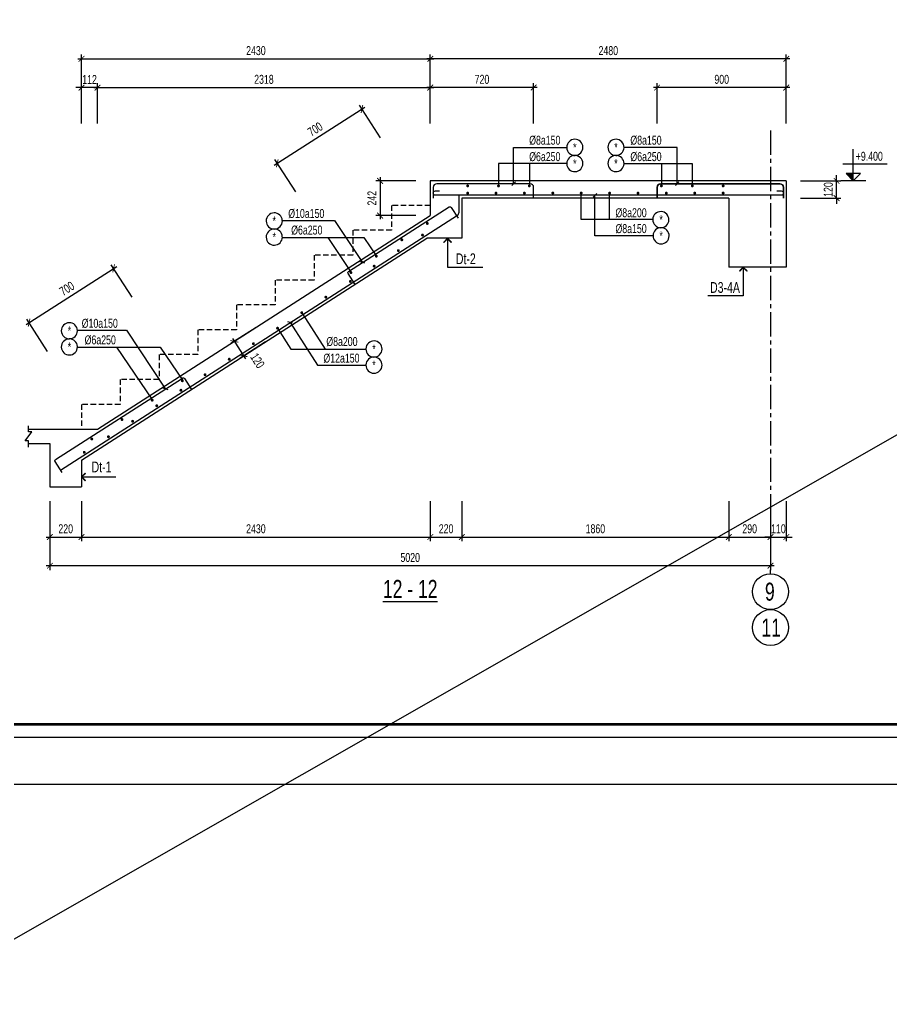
# Model space of a CAD drawing. Header units: millimetres. Extents: x -77370 to 109412, y -14880 to 214694.
# Drawn here: x 17287 to 29435, y 38339 to 51947 of the extents above; entities that cross this region are included whole.
import ezdxf
from ezdxf.enums import TextEntityAlignment as Align

# ---------------------------------------------------------------- set-up
doc = ezdxf.new("R2010")
doc.units = ezdxf.units.MM
doc.header["$LTSCALE"] = 300
doc.header["$MEASUREMENT"] = 0
doc.header["$PDMODE"] = 66
doc.linetypes.add('CENTER2', pattern=[1.125, 0.75, -0.125, 0.125, -0.125])
doc.linetypes.add('HIDDEN', pattern=[0.375, 0.25, -0.125])
doc.layers.get('0').update_dxf_attribs({"linetype": 'CONTINUOUS'})
doc.layers.get('DEFPOINTS').update_dxf_attribs({"linetype": 'CONTINUOUS'})
for name, color, linetype in [('CDC-KHUNGTEN', 7, 'CONTINUOUS'), ('CDC.01.AXIS', 160, 'CENTER2'), ('CDC.02.DIM', 1, 'CONTINUOUS'), ('CDC.03.BORDER', 3, 'CONTINUOUS'), ('CDC.04.HIDDEN', 8, 'HIDDEN'), ('CDC.05.STEEL', 4, 'CONTINUOUS'), ('CDC.06.TEXT', 2, 'CONTINUOUS'), ('CDC.11.NOTE', 8, 'CONTINUOUS'), ('CDC.14.STEELNUM', 2, 'CONTINUOUS'), ('KCS_SNODE', 6, 'CONTINUOUS'), ('TEXTCOL_SHAPE', 6, 'CONTINUOUS')]:
    doc.layers.add(name, color=color, linetype=linetype)
doc.styles.add('KCS_SMTEXT', font='arial.ttf', dxfattribs={"width": 0.7})
doc.styles.add('SMTEXT', font='arial.ttf', dxfattribs={"width": 0.7})
doc.dimstyles.new('KCS_DIM25', dxfattribs={"dimscale": 2, "dimtxt": 62.5, "dimasz": 40, "dimexe": 30, "dimexo": 0, "dimgap": 25, "dimtad": 1, "dimdec": 0, "dimlfac": 0.5, "dimzin": 13, "dimdsep": 46, "dimtxsty": 'KCS_SMTEXT', "dimblk": 'ARCHTICK', "dimcen": 0, "dimdle": 25, "dimclrd": 1, "dimclre": 1, "dimclrt": 2, "dimadec": 0, "dimazin": 0, "dimtfac": 1, "dimtdec": 0, "dimtix": 1, "dimtmove": 2, "dimatfit": 3, "dimfxl": 1, "dimtolj": 1, "dimtzin": 13, "dimarcsym": 0})

# ---------------------------------------------------------------- blocks, each defined once
blk = doc.blocks.new('_ArchTick')
at = {"color": 0, "linetype": 'ByBlock', "const_width": 0.15}
blk.add_lwpolyline([(-0.5, -0.5), (0.5, 0.5)], dxfattribs=at)
blk = doc.blocks.new('*D78')
at = {"layer": 'CDC.02.DIM', "color": 1, "lineweight": -2, "transparency": 16777216}
for p, q in [((28170, 49699), (28730, 49699)), ((28670, 49699), (28670, 49779)), ((28670, 49459), (28670, 49699)), ((28170, 49459), (28730, 49459)), ((28670, 49459), (28670, 49379))]:
    blk.add_line(p, q, dxfattribs=at)
at = {"layer": 'DEFPOINTS', "color": 0, "transparency": 16777216}
for p in [(28170, 49699), (28670, 49699), (28170, 49459)]:
    blk.add_point(p, dxfattribs=at)
at = {"layer": 'CDC.02.DIM', "color": 1, "lineweight": -2, "transparency": 16777216, "xscale": 80, "yscale": 80, "zscale": 80}
for p, rotation in [((28670, 49699), 270), ((28670, 49459), 90)]:
    blk.add_blockref('_ArchTick', p, dxfattribs=dict(at, rotation=rotation))
at = {"layer": 'CDC.02.DIM', "color": 2, "transparency": 16777216, "insert": (28556, 49579), "char_height": 125, "attachment_point": 5, "rotation": 90, "style": 'KCS_SMTEXT'}
blk.add_mtext('\\A1;120', dxfattribs=at)
blk = doc.blocks.new('*D81')
at = {"layer": 'CDC.02.DIM', "color": 1, "lineweight": -2, "transparency": 16777216}
for p, q in [((23010, 45239), (23010, 44679)), ((23450, 45239), (23450, 44679)), ((22960, 44739), (23500, 44739))]:
    blk.add_line(p, q, dxfattribs=at)
at = {"layer": 'DEFPOINTS', "color": 0, "transparency": 16777216}
for p in [(23010, 45239), (23450, 45239), (23450, 44739)]:
    blk.add_point(p, dxfattribs=at)
at = {"layer": 'CDC.02.DIM', "color": 1, "lineweight": -2, "transparency": 16777216, "xscale": 80, "yscale": 80, "zscale": 80, "rotation": 180}
blk.add_blockref('_ArchTick', (23010, 44739), dxfattribs=at)
at = {"layer": 'CDC.02.DIM', "color": 1, "lineweight": -2, "transparency": 16777216, "xscale": 80, "yscale": 80, "zscale": 80}
blk.add_blockref('_ArchTick', (23450, 44739), dxfattribs=at)
at = {"layer": 'CDC.02.DIM', "color": 2, "transparency": 16777216, "insert": (23230, 44853), "char_height": 125, "attachment_point": 5, "style": 'KCS_SMTEXT'}
blk.add_mtext('\\A1;220', dxfattribs=at)
blk = doc.blocks.new('*D82')
at = {"layer": 'CDC.02.DIM', "color": 1, "lineweight": -2, "transparency": 16777216}
for p, q in [((27170, 45239), (27170, 44679)), ((27750, 45239), (27750, 44679)), ((27120, 44739), (27800, 44739))]:
    blk.add_line(p, q, dxfattribs=at)
at = {"layer": 'DEFPOINTS', "color": 0, "transparency": 16777216}
for p in [(27170, 45239), (27750, 45239), (27750, 44739)]:
    blk.add_point(p, dxfattribs=at)
at = {"layer": 'CDC.02.DIM', "color": 1, "lineweight": -2, "transparency": 16777216, "xscale": 80, "yscale": 80, "zscale": 80, "rotation": 180}
blk.add_blockref('_ArchTick', (27170, 44739), dxfattribs=at)
at = {"layer": 'CDC.02.DIM', "color": 1, "lineweight": -2, "transparency": 16777216, "xscale": 80, "yscale": 80, "zscale": 80}
blk.add_blockref('_ArchTick', (27750, 44739), dxfattribs=at)
at = {"layer": 'CDC.02.DIM', "color": 2, "transparency": 16777216, "insert": (27460, 44853), "char_height": 125, "attachment_point": 5, "style": 'KCS_SMTEXT'}
blk.add_mtext('\\A1;290', dxfattribs=at)
blk = doc.blocks.new('*D83')
at = {"layer": 'CDC.02.DIM', "color": 1, "lineweight": -2, "transparency": 16777216}
for p, q in [((17710, 45239), (17710, 44279)), ((27750, 45239), (27750, 44279)), ((27800, 44339), (17660, 44339))]:
    blk.add_line(p, q, dxfattribs=at)
at = {"layer": 'DEFPOINTS', "color": 0, "transparency": 16777216}
for p in [(17710, 45239), (27750, 45239), (17710, 44339)]:
    blk.add_point(p, dxfattribs=at)
at = {"layer": 'CDC.02.DIM', "color": 1, "lineweight": -2, "transparency": 16777216, "xscale": 80, "yscale": 80, "zscale": 80, "rotation": 180}
blk.add_blockref('_ArchTick', (17710, 44339), dxfattribs=at)
at = {"layer": 'CDC.02.DIM', "color": 1, "lineweight": -2, "transparency": 16777216, "xscale": 80, "yscale": 80, "zscale": 80}
blk.add_blockref('_ArchTick', (27750, 44339), dxfattribs=at)
at = {"layer": 'CDC.02.DIM', "color": 2, "transparency": 16777216, "insert": (22730, 44453), "char_height": 125, "attachment_point": 5, "style": 'KCS_SMTEXT'}
blk.add_mtext('\\A1;5020', dxfattribs=at)
blk = doc.blocks.new('*D104')
at = {"layer": 'CDC.02.DIM', "color": 1, "lineweight": -2, "transparency": 16777216}
for p, q in [((20836, 49918), (22099, 50728)), ((22314, 50301), (22024, 50752)), ((21135, 49545), (20846, 49996))]:
    blk.add_line(p, q, dxfattribs=at)
at = {"layer": 'DEFPOINTS', "color": 0, "transparency": 16777216}
for p in [(22057, 50701), (22314, 50301), (21135, 49545)]:
    blk.add_point(p, dxfattribs=at)
at = {"layer": 'CDC.02.DIM', "color": 1, "lineweight": -2, "transparency": 16777216, "xscale": 80, "yscale": 80, "zscale": 80}
for p, rotation in [((22057, 50701), 32.69946113714794), ((20878, 49945), 212.6994611371479)]:
    blk.add_blockref('_ArchTick', p, dxfattribs=dict(at, rotation=rotation))
at = {"layer": 'CDC.02.DIM', "color": 2, "transparency": 16777216, "insert": (21406, 50419), "char_height": 125, "attachment_point": 5, "rotation": 32.6995, "style": 'KCS_SMTEXT'}
blk.add_mtext('\\A1;700', dxfattribs=at)
blk = doc.blocks.new('*D105')
at = {"layer": 'CDC.02.DIM', "color": 1, "lineweight": -2, "transparency": 16777216}
for p, q in [((17378, 47698), (18640, 48508)), ((18855, 48081), (18565, 48531)), ((17677, 47324), (17387, 47775))]:
    blk.add_line(p, q, dxfattribs=at)
at = {"layer": 'DEFPOINTS', "color": 0, "transparency": 16777216}
for p in [(18598, 48481), (18855, 48081), (17677, 47324)]:
    blk.add_point(p, dxfattribs=at)
at = {"layer": 'CDC.02.DIM', "color": 1, "lineweight": -2, "transparency": 16777216, "xscale": 80, "yscale": 80, "zscale": 80}
for p, rotation in [((18598, 48481), 32.69946113714794), ((17420, 47725), 212.6994611371479)]:
    blk.add_blockref('_ArchTick', p, dxfattribs=dict(at, rotation=rotation))
at = {"layer": 'CDC.02.DIM', "color": 2, "transparency": 16777216, "insert": (17947, 48199), "char_height": 125, "attachment_point": 5, "rotation": 32.6995, "style": 'KCS_SMTEXT'}
blk.add_mtext('\\A1;700', dxfattribs=at)
blk = doc.blocks.new('*D106')
at = {"layer": 'CDC.02.DIM', "color": 1, "lineweight": -2, "transparency": 16777216}
for p, q in [((20583, 47658), (20230, 47432)), ((20254, 47506), (20437, 47220)), ((20712, 47456), (20360, 47230))]:
    blk.add_line(p, q, dxfattribs=at)
at = {"layer": 'DEFPOINTS', "color": 0, "transparency": 16777216}
for p in [(20583, 47658), (20712, 47456), (20410, 47262)]:
    blk.add_point(p, dxfattribs=at)
at = {"layer": 'CDC.02.DIM', "color": 1, "lineweight": -2, "transparency": 16777216, "xscale": 80, "yscale": 80, "zscale": 80}
for p, rotation in [((20281, 47464), 122.6994611315349), ((20410, 47262), 302.699461131535)]:
    blk.add_blockref('_ArchTick', p, dxfattribs=dict(at, rotation=rotation))
at = {"layer": 'CDC.02.DIM', "color": 2, "transparency": 16777216, "insert": (20602, 47195), "char_height": 125, "attachment_point": 5, "rotation": 302.6995, "style": 'KCS_SMTEXT'}
blk.add_mtext('\\A1;120', dxfattribs=at)
blk = doc.blocks.new('*D133')
at = {"layer": 'CDC.02.DIM', "color": 1, "lineweight": -2, "transparency": 16777216}
for p, q in [((18150, 50899), (18150, 51459)), ((23010, 50899), (23010, 51459)), ((18100, 51399), (23060, 51399))]:
    blk.add_line(p, q, dxfattribs=at)
at = {"layer": 'DEFPOINTS', "color": 0, "transparency": 16777216}
for p in [(23010, 51399), (18150, 50899), (23010, 50899)]:
    blk.add_point(p, dxfattribs=at)
at = {"layer": 'CDC.02.DIM', "color": 1, "lineweight": -2, "transparency": 16777216, "xscale": 80, "yscale": 80, "zscale": 80, "rotation": 180}
blk.add_blockref('_ArchTick', (18150, 51399), dxfattribs=at)
at = {"layer": 'CDC.02.DIM', "color": 1, "lineweight": -2, "transparency": 16777216, "xscale": 80, "yscale": 80, "zscale": 80}
blk.add_blockref('_ArchTick', (23010, 51399), dxfattribs=at)
at = {"layer": 'CDC.02.DIM', "color": 2, "transparency": 16777216, "insert": (20580, 51513), "char_height": 125, "attachment_point": 5, "style": 'KCS_SMTEXT'}
blk.add_mtext('\\A1;2430', dxfattribs=at)
blk = doc.blocks.new('*D134')
at = {"layer": 'CDC.02.DIM', "color": 1, "lineweight": -2, "transparency": 16777216}
for p, q in [((23010, 50899), (23010, 51459)), ((27970, 50899), (27970, 51459)), ((28020, 51399), (22960, 51399))]:
    blk.add_line(p, q, dxfattribs=at)
at = {"layer": 'DEFPOINTS', "color": 0, "transparency": 16777216}
for p in [(23010, 51399), (23010, 50899), (27970, 50899)]:
    blk.add_point(p, dxfattribs=at)
at = {"layer": 'CDC.02.DIM', "color": 1, "lineweight": -2, "transparency": 16777216, "xscale": 80, "yscale": 80, "zscale": 80, "rotation": 180}
blk.add_blockref('_ArchTick', (23010, 51399), dxfattribs=at)
at = {"layer": 'CDC.02.DIM', "color": 1, "lineweight": -2, "transparency": 16777216, "xscale": 80, "yscale": 80, "zscale": 80}
blk.add_blockref('_ArchTick', (27970, 51399), dxfattribs=at)
at = {"layer": 'CDC.02.DIM', "color": 2, "transparency": 16777216, "insert": (25490, 51513), "char_height": 125, "attachment_point": 5, "style": 'KCS_SMTEXT'}
blk.add_mtext('\\A1;2480', dxfattribs=at)
blk = doc.blocks.new('*D135')
at = {"layer": 'CDC.02.DIM', "color": 1, "lineweight": -2, "transparency": 16777216}
for p, q in [((26170, 50499), (26170, 51059)), ((27970, 50499), (27970, 51059)), ((28020, 50999), (26120, 50999))]:
    blk.add_line(p, q, dxfattribs=at)
at = {"layer": 'DEFPOINTS', "color": 0, "transparency": 16777216}
for p in [(26170, 50999), (26170, 50499), (27970, 50499)]:
    blk.add_point(p, dxfattribs=at)
at = {"layer": 'CDC.02.DIM', "color": 1, "lineweight": -2, "transparency": 16777216, "xscale": 80, "yscale": 80, "zscale": 80, "rotation": 180}
blk.add_blockref('_ArchTick', (26170, 50999), dxfattribs=at)
at = {"layer": 'CDC.02.DIM', "color": 1, "lineweight": -2, "transparency": 16777216, "xscale": 80, "yscale": 80, "zscale": 80}
blk.add_blockref('_ArchTick', (27970, 50999), dxfattribs=at)
at = {"layer": 'CDC.02.DIM', "color": 2, "transparency": 16777216, "insert": (27070, 51113), "char_height": 125, "attachment_point": 5, "style": 'KCS_SMTEXT'}
blk.add_mtext('\\A1;900', dxfattribs=at)
blk = doc.blocks.new('*D136')
at = {"layer": 'CDC.02.DIM', "color": 1, "lineweight": -2, "transparency": 16777216}
for p, q in [((23010, 50499), (23010, 51059)), ((24450, 50499), (24450, 51059)), ((24500, 50999), (22960, 50999))]:
    blk.add_line(p, q, dxfattribs=at)
at = {"layer": 'DEFPOINTS', "color": 0, "transparency": 16777216}
for p in [(23010, 50999), (23010, 50499), (24450, 50499)]:
    blk.add_point(p, dxfattribs=at)
at = {"layer": 'CDC.02.DIM', "color": 1, "lineweight": -2, "transparency": 16777216, "xscale": 80, "yscale": 80, "zscale": 80, "rotation": 180}
blk.add_blockref('_ArchTick', (23010, 50999), dxfattribs=at)
at = {"layer": 'CDC.02.DIM', "color": 1, "lineweight": -2, "transparency": 16777216, "xscale": 80, "yscale": 80, "zscale": 80}
blk.add_blockref('_ArchTick', (24450, 50999), dxfattribs=at)
at = {"layer": 'CDC.02.DIM', "color": 2, "transparency": 16777216, "insert": (23730, 51113), "char_height": 125, "attachment_point": 5, "style": 'KCS_SMTEXT'}
blk.add_mtext('\\A1;720', dxfattribs=at)
blk = doc.blocks.new('*D186')
at = {"layer": 'CDC.02.DIM', "color": 1, "lineweight": -2, "transparency": 16777216}
for p, q in [((27750, 45239), (27750, 44679)), ((27970, 45239), (27970, 44679)), ((27750, 44739), (27670, 44739)), ((27750, 44739), (27970, 44739)), ((27970, 44739), (28050, 44739))]:
    blk.add_line(p, q, dxfattribs=at)
at = {"layer": 'DEFPOINTS', "color": 0, "transparency": 16777216}
for p in [(27750, 45239), (27970, 45239), (27970, 44739)]:
    blk.add_point(p, dxfattribs=at)
at = {"layer": 'CDC.02.DIM', "color": 1, "lineweight": -2, "transparency": 16777216, "xscale": 80, "yscale": 80, "zscale": 80}
blk.add_blockref('_ArchTick', (27750, 44739), dxfattribs=at)
at = {"layer": 'CDC.02.DIM', "color": 1, "lineweight": -2, "transparency": 16777216, "xscale": 80, "yscale": 80, "zscale": 80, "rotation": 180}
blk.add_blockref('_ArchTick', (27970, 44739), dxfattribs=at)
at = {"layer": 'CDC.02.DIM', "color": 2, "transparency": 16777216, "insert": (27860, 44853), "char_height": 125, "attachment_point": 5, "style": 'KCS_SMTEXT'}
blk.add_mtext('\\A1;110', dxfattribs=at)
blk = doc.blocks.new('*D187')
at = {"layer": 'CDC.02.DIM', "color": 1, "lineweight": -2, "transparency": 16777216}
for p, q in [((23450, 45239), (23450, 44679)), ((27170, 45239), (27170, 44679)), ((23400, 44739), (27220, 44739))]:
    blk.add_line(p, q, dxfattribs=at)
at = {"layer": 'DEFPOINTS', "color": 0, "transparency": 16777216}
for p in [(23450, 45239), (27170, 45239), (27170, 44739)]:
    blk.add_point(p, dxfattribs=at)
at = {"layer": 'CDC.02.DIM', "color": 1, "lineweight": -2, "transparency": 16777216, "xscale": 80, "yscale": 80, "zscale": 80, "rotation": 180}
blk.add_blockref('_ArchTick', (23450, 44739), dxfattribs=at)
at = {"layer": 'CDC.02.DIM', "color": 1, "lineweight": -2, "transparency": 16777216, "xscale": 80, "yscale": 80, "zscale": 80}
blk.add_blockref('_ArchTick', (27170, 44739), dxfattribs=at)
at = {"layer": 'CDC.02.DIM', "color": 2, "transparency": 16777216, "insert": (25310, 44853), "char_height": 125, "attachment_point": 5, "style": 'KCS_SMTEXT'}
blk.add_mtext('\\A1;1860', dxfattribs=at)
blk = doc.blocks.new('*D188')
at = {"layer": 'CDC.02.DIM', "color": 1, "lineweight": -2, "transparency": 16777216}
for p, q in [((17710, 45239), (17710, 44679)), ((18150, 45239), (18150, 44679)), ((17660, 44739), (18200, 44739))]:
    blk.add_line(p, q, dxfattribs=at)
at = {"layer": 'DEFPOINTS', "color": 0, "transparency": 16777216}
for p in [(17710, 45239), (18150, 45239), (18150, 44739)]:
    blk.add_point(p, dxfattribs=at)
at = {"layer": 'CDC.02.DIM', "color": 1, "lineweight": -2, "transparency": 16777216, "xscale": 80, "yscale": 80, "zscale": 80, "rotation": 180}
blk.add_blockref('_ArchTick', (17710, 44739), dxfattribs=at)
at = {"layer": 'CDC.02.DIM', "color": 1, "lineweight": -2, "transparency": 16777216, "xscale": 80, "yscale": 80, "zscale": 80}
blk.add_blockref('_ArchTick', (18150, 44739), dxfattribs=at)
at = {"layer": 'CDC.02.DIM', "color": 2, "transparency": 16777216, "insert": (17930, 44853), "char_height": 125, "attachment_point": 5, "style": 'KCS_SMTEXT'}
blk.add_mtext('\\A1;220', dxfattribs=at)
blk = doc.blocks.new('*D189')
at = {"layer": 'CDC.02.DIM', "color": 1, "lineweight": -2, "transparency": 16777216}
for p, q in [((18150, 45239), (18150, 44679)), ((23010, 45239), (23010, 44679)), ((18100, 44739), (23060, 44739))]:
    blk.add_line(p, q, dxfattribs=at)
at = {"layer": 'DEFPOINTS', "color": 0, "transparency": 16777216}
for p in [(18150, 45239), (23010, 45239), (23010, 44739)]:
    blk.add_point(p, dxfattribs=at)
at = {"layer": 'CDC.02.DIM', "color": 1, "lineweight": -2, "transparency": 16777216, "xscale": 80, "yscale": 80, "zscale": 80, "rotation": 180}
blk.add_blockref('_ArchTick', (18150, 44739), dxfattribs=at)
at = {"layer": 'CDC.02.DIM', "color": 1, "lineweight": -2, "transparency": 16777216, "xscale": 80, "yscale": 80, "zscale": 80}
blk.add_blockref('_ArchTick', (23010, 44739), dxfattribs=at)
at = {"layer": 'CDC.02.DIM', "color": 2, "transparency": 16777216, "insert": (20580, 44853), "char_height": 125, "attachment_point": 5, "style": 'KCS_SMTEXT'}
blk.add_mtext('\\A1;2430', dxfattribs=at)
blk = doc.blocks.new('*D1438')
at = {"layer": 'CDC.02.DIM', "color": 1, "lineweight": -2, "transparency": 16777216}
for p, q in [((18373, 50499), (18373, 51059)), ((23010, 50499), (23010, 51059)), ((18323, 50999), (23060, 50999))]:
    blk.add_line(p, q, dxfattribs=at)
at = {"layer": 'DEFPOINTS', "color": 0, "transparency": 16777216}
for p in [(23010, 50999), (18373, 50499), (23010, 50499)]:
    blk.add_point(p, dxfattribs=at)
at = {"layer": 'CDC.02.DIM', "color": 1, "lineweight": -2, "transparency": 16777216, "xscale": 80, "yscale": 80, "zscale": 80, "rotation": 180}
blk.add_blockref('_ArchTick', (18373, 50999), dxfattribs=at)
at = {"layer": 'CDC.02.DIM', "color": 1, "lineweight": -2, "transparency": 16777216, "xscale": 80, "yscale": 80, "zscale": 80}
blk.add_blockref('_ArchTick', (23010, 50999), dxfattribs=at)
at = {"layer": 'CDC.02.DIM', "color": 2, "transparency": 16777216, "insert": (20692, 51113), "char_height": 125, "attachment_point": 5, "style": 'KCS_SMTEXT'}
blk.add_mtext('\\A1;2318', dxfattribs=at)
blk = doc.blocks.new('*D1439')
at = {"layer": 'CDC.02.DIM', "color": 1, "lineweight": -2, "transparency": 16777216}
for p, q in [((18150, 50499), (18150, 51059)), ((18373, 50499), (18373, 51059)), ((18150, 50999), (18070, 50999)), ((18373, 50999), (18150, 50999)), ((18373, 50999), (18453, 50999))]:
    blk.add_line(p, q, dxfattribs=at)
at = {"layer": 'DEFPOINTS', "color": 0, "transparency": 16777216}
for p in [(18150, 50999), (18150, 50499), (18373, 50499)]:
    blk.add_point(p, dxfattribs=at)
at = {"layer": 'CDC.02.DIM', "color": 1, "lineweight": -2, "transparency": 16777216, "xscale": 80, "yscale": 80, "zscale": 80}
blk.add_blockref('_ArchTick', (18150, 50999), dxfattribs=at)
at = {"layer": 'CDC.02.DIM', "color": 1, "lineweight": -2, "transparency": 16777216, "xscale": 80, "yscale": 80, "zscale": 80, "rotation": 180}
blk.add_blockref('_ArchTick', (18373, 50999), dxfattribs=at)
at = {"layer": 'CDC.02.DIM', "color": 2, "transparency": 16777216, "insert": (18262, 51112), "char_height": 125, "attachment_point": 5, "style": 'KCS_SMTEXT'}
blk.add_mtext('\\A1;112', dxfattribs=at)
blk = doc.blocks.new('*D1440')
at = {"layer": 'CDC.02.DIM', "color": 1, "lineweight": -2, "transparency": 16777216}
for p, q in [((22810, 49699), (22250, 49699)), ((22310, 49749), (22310, 49166)), ((22810, 49216), (22250, 49216))]:
    blk.add_line(p, q, dxfattribs=at)
at = {"layer": 'DEFPOINTS', "color": 0, "transparency": 16777216}
for p in [(22810, 49699), (22310, 49216), (22810, 49216)]:
    blk.add_point(p, dxfattribs=at)
at = {"layer": 'CDC.02.DIM', "color": 1, "lineweight": -2, "transparency": 16777216, "xscale": 80, "yscale": 80, "zscale": 80}
for p, rotation in [((22310, 49699), 90), ((22310, 49216), 270)]:
    blk.add_blockref('_ArchTick', p, dxfattribs=dict(at, rotation=rotation))
at = {"layer": 'CDC.02.DIM', "color": 2, "transparency": 16777216, "insert": (22197, 49458), "char_height": 125, "attachment_point": 5, "rotation": 90, "style": 'KCS_SMTEXT'}
blk.add_mtext('\\A1;242', dxfattribs=at)
blk = doc.blocks.new('Khung tên chuẩn')
at = {"layer": 'CDC-KHUNGTEN', "color": 8}
blk.add_lwpolyline([(75096, 1100), (83000, 1100), (83000, 58300), (3000, 58300), (3000, 1100), (75096, 1100)], dxfattribs=at)
at = {"layer": 'CDC-KHUNGTEN', "color": 255, "lineweight": 60}
blk.add_lwpolyline([(74900, 1400), (74900, 58000), (3300, 58000), (3300, 1400), (74900, 1400)], close=True, dxfattribs=at)
at = {"layer": 'DEFPOINTS', "color": 1, "ltscale": 0.2}
blk.add_lwpolyline([(0, 0), (0, 59400), (84100, 59400), (84100, 0), (0, 0)], close=True, dxfattribs=at)

msp = doc.modelspace()

# ---------------------------------------------------------------- linework, layer by layer
at = {"layer": 'CDC.01.AXIS', "ltscale": 1.5}
msp.add_line((27750, 50400.3), (27750, 45239.5), dxfattribs=at)
at = {"layer": 'CDC.02.DIM', "color": 1, "linetype": 'ByBlock'}
for p, q in [((28903.3, 49699.5), (28903.3, 50140.6)), ((29376.6, 49933), (28759.4, 49933)), ((29076.5, 49699.5), (28730, 49699.5)), ((29003.9, 49800.1), (28802.6, 49800.1)), ((28903.3, 49699.5), (28802.6, 49800.1)), ((28903.3, 49699.5), (29003.9, 49800.1))]:
    msp.add_line(p, q, dxfattribs=at)
at = {"layer": 'CDC.02.DIM'}
msp.add_line((27750, 44227.7), (27750, 44282.7), dxfattribs=at)
for centre in [(27750, 43977.7), (27750, 43477.7)]:
    msp.add_circle(centre, 250, dxfattribs=at)
msp.add_solid([(28802.6, 49800.1), (28903.3, 49699.5), (28903.3, 49800.1)], dxfattribs=at)
at = {"layer": 'CDC.03.BORDER'}
for p, q in [((27970, 49699.5), (23010, 49699.5)), ((23010, 49699.5), (23010, 49216.2)), ((27970, 49699.5), (27970, 48499.5)), ((23450, 49459.5), (23450, 48899.5)), ((27170, 49459.5), (23450, 49459.5)), ((27170, 49459.5), (27170, 48499.5)), ((18373.2, 46239.5), (23010, 49216.2)), ((18150, 45811), (22960.9, 48899.5)), ((23450, 48899.5), (22960.9, 48899.5)), ((27970, 48499.5), (27170, 48499.5)), ((17410, 46239.5), (18373.2, 46239.5)), ((17410, 46039.5), (17710, 46039.5)), ((17710, 46039.5), (17710, 45439.5)), ((18150, 45811), (18150, 45439.5)), ((17710, 45439.5), (18150, 45439.5))]:
    msp.add_line(p, q, dxfattribs=at)
at = {"layer": 'CDC.04.HIDDEN', "elevation": 0}
msp.add_lwpolyline([(23010, 49358.8), (22470, 49358.8), (22470, 49012.1), (21930, 49012.1), (21930, 48665.5), (21390, 48665.5), (21390, 48318.8), (20850, 48318.8), (20850, 47972.1), (20310, 47972.1), (20310, 47625.5), (19770, 47625.5), (19770, 47278.8), (19230, 47278.8), (19230, 46932.1), (18690, 46932.1), (18690, 46585.5), (18150, 46585.5), (18150, 46239.5)], dxfattribs=at)
at = {"layer": 'CDC.05.STEEL', "elevation": 0}
for points in [[(24450, 49459.5), (24450, 49609.5, 0.4142137), (24400, 49659.5), (23100, 49659.5, 0.4142134), (23050, 49609.5), (23050, 49459.5)], [(27840, 49559.5), (27900, 49559.5, -1), (27900, 49499.5), (23080, 49499.5, -1), (23080, 49559.5), (23140, 49559.5)], [(27930, 49459.5), (27930, 49609.5, 0.4142137), (27880, 49659.5), (26220, 49659.5, 0.4142134), (26170, 49609.5), (26170, 49459.5)], [(26170, 49459.5), (26170, 49609.5, -0.4142137), (26220, 49659.5), (27880, 49659.5, -0.4142134), (27930, 49609.5), (27930, 49459.5)]]:
    msp.add_lwpolyline(points, format="xyb", dxfattribs=at)
at = {"layer": 'CDC.05.STEEL', "color": 4, "elevation": 0}
for points in [[(17859.7, 45672.1), (23387.1, 49220.6, 0.255364), (23410, 49262.6), (23410, 49499.5)], [(21961.6, 48257.9), (21864.3, 48409.4, -0.4142136), (21870.4, 48437), (23272.1, 49336.9, -0.4142136), (23299.7, 49330.9), (23397, 49179.4)], [(17880.1, 45637.7), (17782.9, 45789.2, -0.4142136), (17788.9, 45816.8), (19556.1, 46951.3, -0.4142136), (19583.7, 46945.3), (19681, 46793.8)]]:
    msp.add_lwpolyline(points, format="xyb", dxfattribs=at)
at = {"layer": 'CDC.11.NOTE'}
for p, q in [((24911.1, 49939.5), (23959.9, 49939.5)), ((23959.9, 49939.5), (23959.9, 49629.5)), ((24389.9, 49939.5), (24389.9, 49629.5)), ((25709, 49939.5), (26660.2, 49939.5)), ((26230.2, 49939.5), (26230.2, 49629.5)), ((26660.2, 49939.5), (26660.2, 49629.5)), ((20948, 49149.9), (21675, 49149.9)), ((21675, 49149.9), (22065.6, 48561.6)), ((20948.2, 48912.1), (22084.9, 48912.1)), ((20882, 47648), (21068.5, 47357.6)), ((21058.4, 47725.6), (21439.1, 47132.6)), ((18093.6, 47619.9), (18778.1, 47619.9)), ((18778.1, 47619.9), (19322.5, 46800)), ((18093.8, 47382.2), (19245.2, 47382.2)), ((18635.4, 47382.2), (19137, 46646.6)), ((19245.2, 47382.2), (19561.1, 46918.9)), ((21068.5, 47357.6), (22112.4, 47357.6)), ((21439.1, 47132.6), (22112.4, 47132.6))]:
    msp.add_line(p, q, dxfattribs=at)
at = {"layer": 'CDC.11.NOTE', "elevation": 0}
for points in [[(24170.3, 49659.5), (24170.3, 50164.5), (24911.1, 50164.5)], [(26449.8, 49659.5), (26449.8, 50164.5), (25709, 50164.5)], [(26109.2, 49159.5), (25112, 49159.5), (25112, 49529.5)], [(26113.1, 48934.5), (25304.3, 48934.5), (25304.3, 49499.5)], [(25505, 49159.5), (25505, 49523.5)], [(21580.8, 48912.1), (21905.1, 48423.7)], [(22084.9, 48912.1), (22258.5, 48650.6)], [(23250, 48899.5), (23303.1, 48846.4), (23299.5, 48842.9), (23250, 48894.5), (23200.5, 48842.9), (23197, 48846.4), (23250, 48899.5), (23250, 48498.6), (23743.4, 48498.6)], [(27370, 48499.5), (27317, 48446.4), (27320.5, 48442.9), (27370, 48494.5), (27419.5, 48442.9), (27423.1, 48446.4), (27370, 48499.5), (27370, 48098.6), (26876.7, 48098.6)], [(21227.7, 47849.3), (21543.8, 47357.6)], [(18150, 45575.4), (18203.1, 45522.4), (18206.6, 45525.9), (18155, 45575.4), (18206.6, 45624.9), (18203.1, 45628.5), (18150, 45575.4), (18626.9, 45575.4)]]:
    msp.add_lwpolyline(points, dxfattribs=at)
at = {"layer": 'CDC.11.NOTE', "color": 3, "elevation": 0}
for points in [[(24145.5, 49634.7), (24195, 49684.2)], [(26425, 49634.7), (26474.5, 49684.2)], [(25279.5, 49474.7), (25329, 49524.2)], [(22099, 48551.4), (22032.1, 48571.8)], [(21091.9, 47715.4), (21024.9, 47735.8)], [(19355.4, 46790.8), (19288.4, 46811.1)]]:
    msp.add_lwpolyline(points, dxfattribs=at)
at = {"layer": 'CDC.11.NOTE', "color": 1, "elevation": 0}
msp.add_lwpolyline([(17410, 45992.6), (17410, 46077), (17363.2, 46077), (17456.9, 46202), (17410, 46202), (17410, 46286.3)], dxfattribs=at)
at = {"layer": 'CDC.14.STEELNUM', "color": 8}
for centre, start, end in [((25023.5, 50165.9), 182.29244, 180), ((25596.5, 50165.9), 0, 357.70756), ((25023.5, 49940.9), 182.29244, 180), ((25596.5, 49940.9), 0, 357.70756), ((26221.7, 49159.5), 180, 177.70756), ((20835.8, 49141.6), 2.29244, 0), ((20835.8, 48916.6), 2.29244, 0), ((26225.6, 48934.5), 180, 177.70756), ((17981.4, 47611.7), 2.29244, 0), ((17981.4, 47386.7), 2.29244, 0), ((22224.9, 47357.6), 180, 177.70756), ((22224.9, 47132.6), 180, 177.70756)]:
    msp.add_arc(centre, 112.5, start, end, dxfattribs=at)
at = {"layer": 'KCS_SNODE', "const_width": 20, "elevation": 0}
for points in [[(23524, 49637.5, 1), (23536, 49621.5, 1)], [(23524, 49521.5, -1), (23536, 49537.5, -1)], [(23919.6, 49521.5, -1), (23931.6, 49537.5, -1)], [(23954, 49637.5, 1), (23966, 49621.5, 1)], [(24315.2, 49521.5, -1), (24327.2, 49537.5, -1)], [(24384, 49637.5, 1), (24396, 49621.5, 1)], [(24710.7, 49521.5, -1), (24722.7, 49537.5, -1)], [(25106.3, 49521.5, -1), (25118.3, 49537.5, -1)], [(25501.8, 49521.5, -1), (25513.8, 49537.5, -1)], [(25897.4, 49521.5, -1), (25909.4, 49537.5, -1)], [(26236, 49637.5, -1), (26224, 49621.5, -1)], [(26292.9, 49521.5, -1), (26304.9, 49537.5, -1)], [(26666, 49637.5, -1), (26654, 49621.5, -1)], [(26688.5, 49521.5, -1), (26700.5, 49537.5, -1)], [(27096, 49637.5, -1), (27084, 49621.5, -1)], [(27096, 49521.5, 1), (27084, 49537.5, 1)], [(22974.1, 49114.1, -1), (22962.2, 49098, -1)], [(22619.2, 48886.3, -1), (22607.3, 48870.2, -1)], [(22910.9, 48946.3, 1), (22891.3, 48942.2, 1)], [(22574.3, 48730.2, 1), (22554.7, 48726.1, 1)], [(22264.2, 48658.5, -1), (22252.4, 48642.4, -1)], [(22237.7, 48514.1, 1), (22218.1, 48510, 1)], [(21905.4, 48300.8, 1), (21885.9, 48296.7, 1)], [(21909.3, 48430.6, -1), (21897.5, 48414.5, -1)], [(21564.4, 48081.9, 1), (21544.9, 48077.8, 1)], [(21227.8, 47865.8, 1), (21208.3, 47861.7, 1)], [(20891.2, 47649.7, 1), (20871.7, 47645.6, 1)], [(20554.6, 47433.6, 1), (20535, 47429.5, 1)], [(20218, 47217.5, 1), (20198.4, 47213.4, 1)], [(19881.4, 47001.4, 1), (19861.8, 46997.3, 1)], [(19561.4, 46923.3, -1), (19549.5, 46907.2, -1)], [(19544.8, 46785.3, 1), (19525.2, 46781.2, 1)], [(19140.7, 46653.2, -1), (19128.8, 46637.1, -1)], [(19208.2, 46569.3, 1), (19188.6, 46565.1, 1)], [(18719.9, 46383.1, -1), (18708, 46367, -1)], [(18871.6, 46353.2, 1), (18852, 46349.1, 1)], [(18535, 46137.1, 1), (18515.4, 46133, 1)], [(18299.2, 46113, -1), (18287.3, 46096.9, -1)], [(18198.4, 45921, 1), (18178.8, 45916.9, 1)]]:
    msp.add_lwpolyline(points, format="xyb", close=True, dxfattribs=at)
at = {"layer": 'TEXTCOL_SHAPE'}
msp.add_line((-77370.2, -14880), (108990, 91558.5), dxfattribs=at)

# ---------------------------------------------------------------- block references
at = {"xscale": 0.5999999999985448, "yscale": 0.5999999999985448, "zscale": 0.5999999999985448}
msp.add_blockref('Khung tên chuẩn', (0, 41291), dxfattribs=at)

# ---------------------------------------------------------------- texts
at = {"layer": 'CDC.02.DIM', "color": 2, "linetype": 'ByBlock', "style": 'SMTEXT', "width": 0.7}
msp.add_text('+9.400', height=125, dxfattribs=at).set_placement((28937.5, 49979.7))
at = {"layer": 'CDC.02.DIM', "color": 4, "style": 'SMTEXT', "width": 0.7}
for s, p in [('9', (27740.6, 43977.7)), ('11', (27759.5, 43477.7))]:
    msp.add_text(s, height=250, dxfattribs=at).set_placement(p, align=Align.MIDDLE)
at = {"layer": 'CDC.06.TEXT', "color": 2, "linetype": 'ByBlock', "style": 'SMTEXT', "width": 0.7}
for s, p in [('%%C8a150', (24605.2, 50266)), ('%%C8a150', (26014.9, 50266)), ('%%C6a250', (24605.2, 50037.3)), ('%%C6a250', (26014.9, 50037.3)), ('%%C10a150', (21282, 49245.7)), ('%%C8a200', (25807.1, 49255.9)), ('%%C6a250', (21288.9, 49014.7)), ('%%C8a150', (25807.1, 49034.6)), ('%%C10a150', (18404.4, 47715.7)), ('%%C6a250', (18411.2, 47484.7)), ('%%C8a200', (21778.7, 47461.6)), ('%%C12a150', (21771.9, 47230.6))]:
    msp.add_text(s, height=125, dxfattribs=at).set_placement(p, align=Align.MIDDLE)
at = {"layer": 'CDC.06.TEXT', "style": 'SMTEXT', "width": 0.7}
for s, p in [('Dt-2', (23504.3, 48614.8)), ('D3-4A', (27115.8, 48214.8)), ('Dt-1', (18428.8, 45713.8))]:
    msp.add_text(s, height=150, dxfattribs=at).set_placement(p, align=Align.MIDDLE)
at = {"layer": 'CDC.06.TEXT', "color": 4, "linetype": 'ByBlock', "style": 'SMTEXT', "width": 0.7}
msp.add_text('%%U12 - 12', height=250, dxfattribs=at).set_placement((22730, 44018.1), align=Align.MIDDLE)
at = {"layer": 'CDC.14.STEELNUM', "linetype": 'ByBlock', "style": 'SMTEXT', "width": 0.7}
for p in [(25023.5, 50165.9), (25596.5, 50165.9), (25023.5, 49940.9), (25596.5, 49940.9), (20835.8, 49141.6), (26225.6, 49159.5), (26225.6, 48934.5), (20835.8, 48916.6), (17981.4, 47611.7), (17981.4, 47386.7), (22224.9, 47357.6), (22224.9, 47132.6)]:
    msp.add_text('*', height=125, dxfattribs=at).set_placement(p, align=Align.MIDDLE)

# ---------------------------------------------------------------- dimensions: what is measured, and where the dimension line sits
at = {"layer": 'CDC.02.DIM'}
for base, p1, p2, angle, picture, middle in [((23010, 51399.5), (18150, 50899.5), (23010, 50899.5), 180, '*D133', (20580, 51513.3)), ((23010, 50999.5), (18373.2, 50499.5), (23010, 50499.5), 180, '*D1438', (20691.6, 51113.3)), ((22056.6, 50701.4), (21135.4, 49544.8), (22313.5, 50301.1), 32.69946, '*D104', (21406, 50419)), ((22310, 49216.2), (22810, 49699.5), (22810, 49216.2), 90, '*D1440', (22197.3, 49457.8)), ((28670, 49699.5), (28170, 49459.5), (28170, 49699.5), 270, '*D78', (28556.2, 49579.5)), ((18597.9, 48481), (17676.7, 47324.4), (18854.8, 48080.7), 32.69946, '*D105', (17947.3, 48198.6)), ((18150, 44739.5), (17710, 45239.5), (18150, 45239.5), 180, '*D188', (17930, 44853.3)), ((23010, 44739.5), (18150, 45239.5), (23010, 45239.5), 180, '*D189', (20580, 44853.3)), ((23450, 44739.5), (23010, 45239.5), (23450, 45239.5), 180, '*D81', (23230, 44853.3)), ((27170, 44739.5), (23450, 45239.5), (27170, 45239.5), 180, '*D187', (25310, 44853.3)), ((27750, 44739.5), (27170, 45239.5), (27750, 45239.5), 180, '*D82', (27460, 44853.3)), ((27970, 44739.5), (27750, 45239.5), (27970, 45239.5), 180, '*D186', (27860, 44853.3))]:
    dim = msp.add_linear_dim(base=base, p1=p1, p2=p2, angle=angle, dimstyle='KCS_DIM25', dxfattribs=at)
    dim.commit()
    dim.dimension.update_dxf_attribs({"geometry": picture, "text_midpoint": middle})
for base, p1, p2, picture, middle in [((23010, 51399.5), (27970, 50899.5), (23010, 50899.5), '*D134', (25490, 51513.3)), ((18150, 50999.5), (18373.2, 50499.5), (18150, 50499.5), '*D1439', (18261.6, 51112.2)), ((23010, 50999.5), (24450, 50499.5), (23010, 50499.5), '*D136', (23730, 51113.3)), ((26170, 50999.5), (27970, 50499.5), (26170, 50499.5), '*D135', (27070, 51113.3)), ((17710, 44339.5), (27750, 45239.5), (17710, 45239.5), '*D83', (22730, 44453.3))]:
    dim = msp.add_linear_dim(base=base, p1=p1, p2=p2, dimstyle='KCS_DIM25', dxfattribs=at)
    dim.commit()
    dim.dimension.update_dxf_attribs({"geometry": picture, "text_midpoint": middle})
dim = msp.add_linear_dim(base=(20410.4, 47262.1), p1=(20582.8, 47657.9), p2=(20712.4, 47456), angle=122.69946, dimstyle='KCS_DIM25', dxfattribs=at)
dim.commit()
dim.dimension.update_dxf_attribs({"geometry": '*D106', "text_midpoint": (20602.2, 47194.7), "dimtype": 160})

doc.saveas('drawing.dxf')
